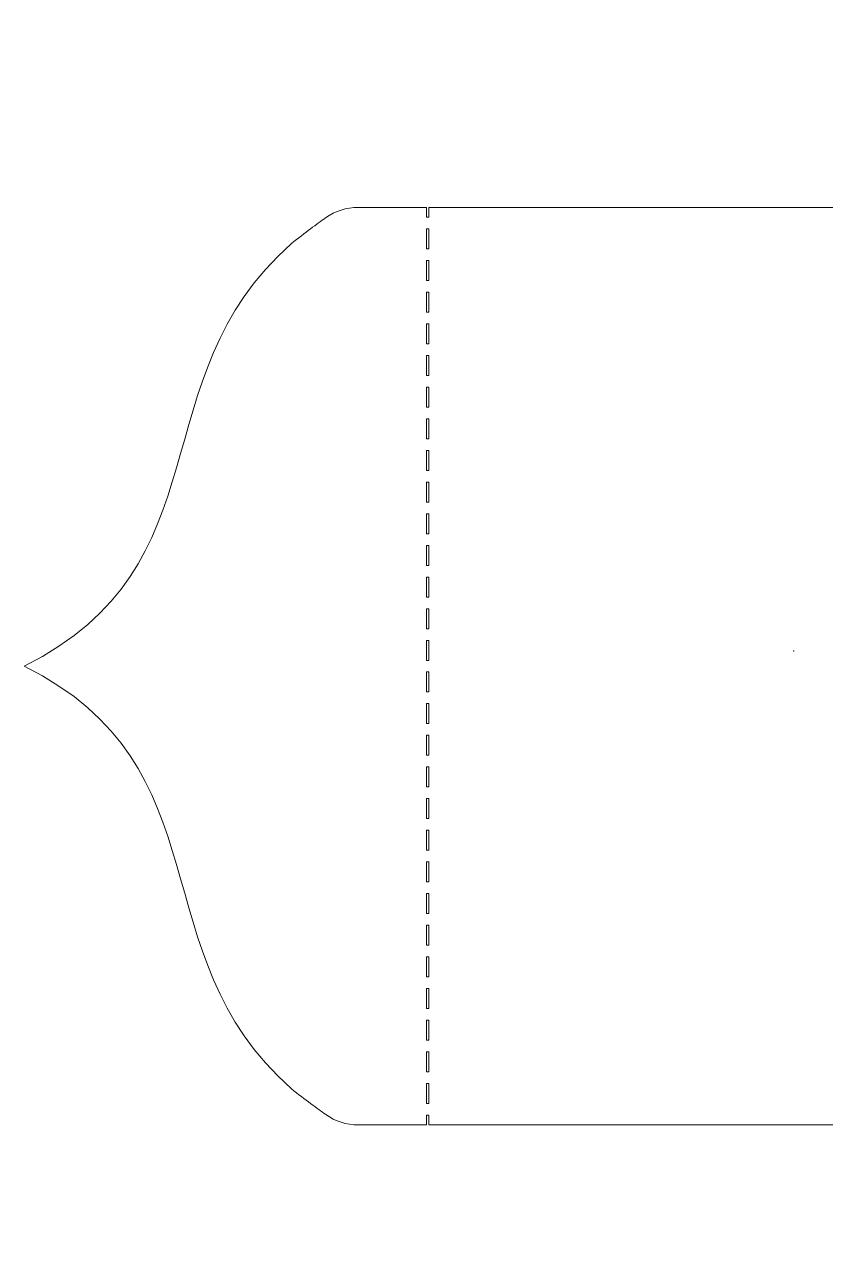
# Model space of a CAD drawing. Extents: x 14 to 986, y -977 to -241.
# Drawn here: x 14 to 500, y -977 to -241 of the extents above; entities that cross this region are included whole.
import ezdxf

# ---------------------------------------------------------------- set-up
doc = ezdxf.new("R2010")
doc.units = 0
doc.header["$MEASUREMENT"] = 0
doc.layers.add('Layer 1', color=7, linetype='Continuous', lineweight=0)

# ---------------------------------------------------------------- blocks, each defined once
blk = doc.blocks.new('Block_0')
at = {"layer": 'Layer 1'}
for points, knots in [([(986.16, -352.47), (986.16, -352.47), (986.16, -296.97), (986.16, -296.97), (986.16, -296.97), (983.64, -296.97), (983.64, -296.97), (978.67, -296.97), (974.44, -300.1), (972.79, -304.49), (972.79, -304.49), (972.79, -305.82), (972.79, -305.82), (972.79, -305.82), (972.38, -305.82), (972.38, -305.82), (972.17, -306.7), (972.04, -307.62), (972.04, -308.57), (972.04, -308.57), (972.04, -306.53), (972.04, -306.53), (972.04, -306.29), (972.01, -306.06), (972, -305.82), (972, -305.82), (971.29, -305.82), (971.29, -305.82), (971.29, -305.82), (971.29, -301.97), (971.29, -301.97), (970.35, -299.09), (968.53, -296.53), (966.01, -294.71), (912.26, -256.07), (858.03, -287.83), (813.73, -241.46), (769.46, -287.82), (715.25, -256.09), (661.52, -294.67), (657.68, -297.43), (655.42, -301.88), (655.42, -306.61), (655.42, -306.61), (655.42, -308.59), (655.42, -308.59), (655.42, -302.18), (650.23, -296.99), (643.83, -296.99), (643.83, -296.99), (641.31, -296.99), (641.31, -296.99), (641.31, -296.99), (641.31, -352.49), (641.31, -352.49), (641.31, -352.49), (259.23, -352.49), (259.23, -352.49), (259.23, -352.49), (259.23, -358.49), (259.23, -358.49), (259.23, -358.49), (257.73, -358.49), (257.73, -358.49), (257.73, -358.49), (257.73, -352.49), (257.73, -352.49), (257.73, -352.49), (216.37, -352.49), (216.37, -352.49), (209.31, -352.49), (202.42, -354.69), (196.64, -358.83), (191.46, -362.53), (184.32, -367.8), (175.85, -374.46), (83.12, -456.33), (136.85, -569.55), (13.84, -630.65), (136.85, -691.77), (83.12, -804.98), (175.85, -886.85), (184.36, -893.54), (191.53, -898.83), (196.71, -902.53), (202.45, -906.63), (209.28, -908.82), (216.28, -908.82), (216.28, -908.82), (257.73, -908.82), (257.73, -908.82), (257.73, -908.82), (257.73, -902.82), (257.73, -902.82), (257.73, -902.82), (259.23, -902.82), (259.23, -902.82), (259.23, -902.82), (259.23, -908.82), (259.23, -908.82), (259.23, -908.82), (641.31, -908.82), (641.31, -908.82), (641.31, -908.82), (641.31, -930.33), (641.31, -930.33), (641.31, -930.33), (654.67, -930.33), (654.67, -930.33), (654.67, -930.33), (654.67, -918.33), (654.67, -918.33), (654.67, -918.33), (656.17, -918.33), (656.17, -918.33), (656.17, -918.33), (656.17, -930.33), (656.17, -930.33), (656.17, -930.33), (655.42, -930.33), (655.42, -930.33), (678.26, -930.33), (696.41, -941.9), (719.57, -953.46), (742.72, -965.03), (770.88, -976.6), (813.73, -976.6), (899.43, -976.6), (926.38, -930.33), (972.04, -930.33), (972.04, -930.33), (986.16, -930.33), (986.16, -930.33), (986.16, -930.33), (986.16, -908.82), (986.16, -908.82), (986.16, -908.82), (972.04, -908.82), (972.04, -908.82), (972.04, -908.82), (972.04, -909.57), (972.04, -909.57), (972.04, -909.57), (966.04, -909.57), (966.04, -909.57), (966.04, -909.57), (966.04, -908.07), (966.04, -908.07), (966.04, -908.07), (972.04, -908.07), (972.04, -908.07), (972.04, -908.07), (972.04, -353.24), (972.04, -353.24), (972.04, -353.24), (966.04, -353.24), (966.04, -353.24), (966.04, -353.24), (966.04, -351.74), (966.04, -351.74), (966.04, -351.74), (971.29, -351.74), (971.29, -351.74), (971.29, -351.74), (971.29, -346.49), (971.29, -346.49), (971.29, -346.49), (972.79, -346.49), (972.79, -346.49), (972.79, -346.49), (972.79, -352.47), (972.79, -352.47), (972.79, -352.47), (986.16, -352.47), (986.16, -352.47)], [0, 0, 0, 0, 1, 1, 1, 2, 2, 2, 3, 3, 3, 4, 4, 4, 5, 5, 5, 6, 6, 6, 7, 7, 7, 8, 8, 8, 9, 9, 9, 10, 10, 10, 11, 11, 11, 12, 12, 12, 13, 13, 13, 14, 14, 14, 15, 15, 15, 16, 16, 16, 17, 17, 17, 18, 18, 18, 19, 19, 19, 20, 20, 20, 21, 21, 21, 22, 22, 22, 23, 23, 23, 24, 24, 24, 25, 25, 25, 26, 26, 26, 27, 27, 27, 28, 28, 28, 29, 29, 29, 30, 30, 30, 31, 31, 31, 32, 32, 32, 33, 33, 33, 34, 34, 34, 35, 35, 35, 36, 36, 36, 37, 37, 37, 38, 38, 38, 39, 39, 39, 40, 40, 40, 41, 41, 41, 42, 42, 42, 43, 43, 43, 44, 44, 44, 45, 45, 45, 46, 46, 46, 47, 47, 47, 48, 48, 48, 49, 49, 49, 50, 50, 50, 51, 51, 51, 52, 52, 52, 53, 53, 53, 54, 54, 54, 55, 55, 55, 56, 56, 56, 57, 57, 57, 58, 58, 58, 58]), ([(259.23, -377.67), (259.23, -377.67), (257.73, -377.67), (257.73, -377.67), (257.73, -377.67), (257.73, -365.56), (257.73, -365.56), (257.73, -365.56), (259.23, -365.56), (259.23, -365.56), (259.23, -365.56), (259.23, -377.67), (259.23, -377.67)], [0, 0, 0, 0, 1, 1, 1, 2, 2, 2, 3, 3, 3, 4, 4, 4, 4]), ([(259.23, -396.86), (259.23, -396.86), (257.73, -396.86), (257.73, -396.86), (257.73, -396.86), (257.73, -384.74), (257.73, -384.74), (257.73, -384.74), (259.23, -384.74), (259.23, -384.74), (259.23, -384.74), (259.23, -396.86), (259.23, -396.86)], [0, 0, 0, 0, 1, 1, 1, 2, 2, 2, 3, 3, 3, 4, 4, 4, 4]), ([(259.23, -416.05), (259.23, -416.05), (257.73, -416.05), (257.73, -416.05), (257.73, -416.05), (257.73, -403.93), (257.73, -403.93), (257.73, -403.93), (259.23, -403.93), (259.23, -403.93), (259.23, -403.93), (259.23, -416.05), (259.23, -416.05)], [0, 0, 0, 0, 1, 1, 1, 2, 2, 2, 3, 3, 3, 4, 4, 4, 4]), ([(259.23, -435.24), (259.23, -435.24), (257.73, -435.24), (257.73, -435.24), (257.73, -435.24), (257.73, -423.12), (257.73, -423.12), (257.73, -423.12), (259.23, -423.12), (259.23, -423.12), (259.23, -423.12), (259.23, -435.24), (259.23, -435.24)], [0, 0, 0, 0, 1, 1, 1, 2, 2, 2, 3, 3, 3, 4, 4, 4, 4]), ([(259.23, -454.43), (259.23, -454.43), (257.73, -454.43), (257.73, -454.43), (257.73, -454.43), (257.73, -442.31), (257.73, -442.31), (257.73, -442.31), (259.23, -442.31), (259.23, -442.31), (259.23, -442.31), (259.23, -454.43), (259.23, -454.43)], [0, 0, 0, 0, 1, 1, 1, 2, 2, 2, 3, 3, 3, 4, 4, 4, 4]), ([(259.23, -473.61), (259.23, -473.61), (257.73, -473.61), (257.73, -473.61), (257.73, -473.61), (257.73, -461.5), (257.73, -461.5), (257.73, -461.5), (259.23, -461.5), (259.23, -461.5), (259.23, -461.5), (259.23, -473.61), (259.23, -473.61)], [0, 0, 0, 0, 1, 1, 1, 2, 2, 2, 3, 3, 3, 4, 4, 4, 4]), ([(259.23, -492.8), (259.23, -492.8), (257.73, -492.8), (257.73, -492.8), (257.73, -492.8), (257.73, -480.68), (257.73, -480.68), (257.73, -480.68), (259.23, -480.68), (259.23, -480.68), (259.23, -480.68), (259.23, -492.8), (259.23, -492.8)], [0, 0, 0, 0, 1, 1, 1, 2, 2, 2, 3, 3, 3, 4, 4, 4, 4]), ([(259.23, -511.99), (259.23, -511.99), (257.73, -511.99), (257.73, -511.99), (257.73, -511.99), (257.73, -499.87), (257.73, -499.87), (257.73, -499.87), (259.23, -499.87), (259.23, -499.87), (259.23, -499.87), (259.23, -511.99), (259.23, -511.99)], [0, 0, 0, 0, 1, 1, 1, 2, 2, 2, 3, 3, 3, 4, 4, 4, 4]), ([(259.23, -531.18), (259.23, -531.18), (257.73, -531.18), (257.73, -531.18), (257.73, -531.18), (257.73, -519.06), (257.73, -519.06), (257.73, -519.06), (259.23, -519.06), (259.23, -519.06), (259.23, -519.06), (259.23, -531.18), (259.23, -531.18)], [0, 0, 0, 0, 1, 1, 1, 2, 2, 2, 3, 3, 3, 4, 4, 4, 4]), ([(259.23, -550.37), (259.23, -550.37), (257.73, -550.37), (257.73, -550.37), (257.73, -550.37), (257.73, -538.25), (257.73, -538.25), (257.73, -538.25), (259.23, -538.25), (259.23, -538.25), (259.23, -538.25), (259.23, -550.37), (259.23, -550.37)], [0, 0, 0, 0, 1, 1, 1, 2, 2, 2, 3, 3, 3, 4, 4, 4, 4]), ([(259.23, -569.55), (259.23, -569.55), (257.73, -569.55), (257.73, -569.55), (257.73, -569.55), (257.73, -557.43), (257.73, -557.43), (257.73, -557.43), (259.23, -557.43), (259.23, -557.43), (259.23, -557.43), (259.23, -569.55), (259.23, -569.55)], [0, 0, 0, 0, 1, 1, 1, 2, 2, 2, 3, 3, 3, 4, 4, 4, 4]), ([(259.23, -588.74), (259.23, -588.74), (257.73, -588.74), (257.73, -588.74), (257.73, -588.74), (257.73, -576.62), (257.73, -576.62), (257.73, -576.62), (259.23, -576.62), (259.23, -576.62), (259.23, -576.62), (259.23, -588.74), (259.23, -588.74)], [0, 0, 0, 0, 1, 1, 1, 2, 2, 2, 3, 3, 3, 4, 4, 4, 4]), ([(259.23, -607.93), (259.23, -607.93), (257.73, -607.93), (257.73, -607.93), (257.73, -607.93), (257.73, -595.81), (257.73, -595.81), (257.73, -595.81), (259.23, -595.81), (259.23, -595.81), (259.23, -595.81), (259.23, -607.93), (259.23, -607.93)], [0, 0, 0, 0, 1, 1, 1, 2, 2, 2, 3, 3, 3, 4, 4, 4, 4]), ([(259.23, -627.12), (259.23, -627.12), (257.73, -627.12), (257.73, -627.12), (257.73, -627.12), (257.73, -615), (257.73, -615), (257.73, -615), (259.23, -615), (259.23, -615), (259.23, -615), (259.23, -627.12), (259.23, -627.12)], [0, 0, 0, 0, 1, 1, 1, 2, 2, 2, 3, 3, 3, 4, 4, 4, 4]), ([(259.23, -646.3), (259.23, -646.3), (257.73, -646.3), (257.73, -646.3), (257.73, -646.3), (257.73, -634.19), (257.73, -634.19), (257.73, -634.19), (259.23, -634.19), (259.23, -634.19), (259.23, -634.19), (259.23, -646.3), (259.23, -646.3)], [0, 0, 0, 0, 1, 1, 1, 2, 2, 2, 3, 3, 3, 4, 4, 4, 4]), ([(259.23, -665.49), (259.23, -665.49), (257.73, -665.49), (257.73, -665.49), (257.73, -665.49), (257.73, -653.37), (257.73, -653.37), (257.73, -653.37), (259.23, -653.37), (259.23, -653.37), (259.23, -653.37), (259.23, -665.49), (259.23, -665.49)], [0, 0, 0, 0, 1, 1, 1, 2, 2, 2, 3, 3, 3, 4, 4, 4, 4]), ([(259.23, -684.68), (259.23, -684.68), (257.73, -684.68), (257.73, -684.68), (257.73, -684.68), (257.73, -672.56), (257.73, -672.56), (257.73, -672.56), (259.23, -672.56), (259.23, -672.56), (259.23, -672.56), (259.23, -684.68), (259.23, -684.68)], [0, 0, 0, 0, 1, 1, 1, 2, 2, 2, 3, 3, 3, 4, 4, 4, 4]), ([(259.23, -703.87), (259.23, -703.87), (257.73, -703.87), (257.73, -703.87), (257.73, -703.87), (257.73, -691.75), (257.73, -691.75), (257.73, -691.75), (259.23, -691.75), (259.23, -691.75), (259.23, -691.75), (259.23, -703.87), (259.23, -703.87)], [0, 0, 0, 0, 1, 1, 1, 2, 2, 2, 3, 3, 3, 4, 4, 4, 4]), ([(259.23, -723.06), (259.23, -723.06), (257.73, -723.06), (257.73, -723.06), (257.73, -723.06), (257.73, -710.94), (257.73, -710.94), (257.73, -710.94), (259.23, -710.94), (259.23, -710.94), (259.23, -710.94), (259.23, -723.06), (259.23, -723.06)], [0, 0, 0, 0, 1, 1, 1, 2, 2, 2, 3, 3, 3, 4, 4, 4, 4]), ([(259.23, -742.24), (259.23, -742.24), (257.73, -742.24), (257.73, -742.24), (257.73, -742.24), (257.73, -730.13), (257.73, -730.13), (257.73, -730.13), (259.23, -730.13), (259.23, -730.13), (259.23, -730.13), (259.23, -742.24), (259.23, -742.24)], [0, 0, 0, 0, 1, 1, 1, 2, 2, 2, 3, 3, 3, 4, 4, 4, 4]), ([(259.23, -761.43), (259.23, -761.43), (257.73, -761.43), (257.73, -761.43), (257.73, -761.43), (257.73, -749.31), (257.73, -749.31), (257.73, -749.31), (259.23, -749.31), (259.23, -749.31), (259.23, -749.31), (259.23, -761.43), (259.23, -761.43)], [0, 0, 0, 0, 1, 1, 1, 2, 2, 2, 3, 3, 3, 4, 4, 4, 4]), ([(259.23, -780.62), (259.23, -780.62), (257.73, -780.62), (257.73, -780.62), (257.73, -780.62), (257.73, -768.5), (257.73, -768.5), (257.73, -768.5), (259.23, -768.5), (259.23, -768.5), (259.23, -768.5), (259.23, -780.62), (259.23, -780.62)], [0, 0, 0, 0, 1, 1, 1, 2, 2, 2, 3, 3, 3, 4, 4, 4, 4]), ([(259.23, -799.81), (259.23, -799.81), (257.73, -799.81), (257.73, -799.81), (257.73, -799.81), (257.73, -787.69), (257.73, -787.69), (257.73, -787.69), (259.23, -787.69), (259.23, -787.69), (259.23, -787.69), (259.23, -799.81), (259.23, -799.81)], [0, 0, 0, 0, 1, 1, 1, 2, 2, 2, 3, 3, 3, 4, 4, 4, 4]), ([(259.23, -819), (259.23, -819), (257.73, -819), (257.73, -819), (257.73, -819), (257.73, -806.88), (257.73, -806.88), (257.73, -806.88), (259.23, -806.88), (259.23, -806.88), (259.23, -806.88), (259.23, -819), (259.23, -819)], [0, 0, 0, 0, 1, 1, 1, 2, 2, 2, 3, 3, 3, 4, 4, 4, 4]), ([(259.23, -838.18), (259.23, -838.18), (257.73, -838.18), (257.73, -838.18), (257.73, -838.18), (257.73, -826.06), (257.73, -826.06), (257.73, -826.06), (259.23, -826.06), (259.23, -826.06), (259.23, -826.06), (259.23, -838.18), (259.23, -838.18)], [0, 0, 0, 0, 1, 1, 1, 2, 2, 2, 3, 3, 3, 4, 4, 4, 4]), ([(259.23, -857.37), (259.23, -857.37), (257.73, -857.37), (257.73, -857.37), (257.73, -857.37), (257.73, -845.25), (257.73, -845.25), (257.73, -845.25), (259.23, -845.25), (259.23, -845.25), (259.23, -845.25), (259.23, -857.37), (259.23, -857.37)], [0, 0, 0, 0, 1, 1, 1, 2, 2, 2, 3, 3, 3, 4, 4, 4, 4]), ([(259.23, -876.56), (259.23, -876.56), (257.73, -876.56), (257.73, -876.56), (257.73, -876.56), (257.73, -864.44), (257.73, -864.44), (257.73, -864.44), (259.23, -864.44), (259.23, -864.44), (259.23, -864.44), (259.23, -876.56), (259.23, -876.56)], [0, 0, 0, 0, 1, 1, 1, 2, 2, 2, 3, 3, 3, 4, 4, 4, 4]), ([(259.23, -895.75), (259.23, -895.75), (257.73, -895.75), (257.73, -895.75), (257.73, -895.75), (257.73, -883.63), (257.73, -883.63), (257.73, -883.63), (259.23, -883.63), (259.23, -883.63), (259.23, -883.63), (259.23, -895.75), (259.23, -895.75)], [0, 0, 0, 0, 1, 1, 1, 2, 2, 2, 3, 3, 3, 4, 4, 4, 4])]:
    blk.add_open_spline(points, degree=3, knots=knots, dxfattribs=at)

msp = doc.modelspace()

# ---------------------------------------------------------------- hatches: boundary and pattern name
at = {"layer": 'Layer 1', "true_color": 0x010101, "transparency": 33554687}
h = msp.add_hatch(color=18, dxfattribs=at)
h.dxf.hatch_style = 2
edge = h.paths.add_edge_path()
edge.add_spline(control_points=[(480.57, -621.46), (480.55, -621.43), (480.52, -621.4), (480.51, -621.39), (480.51, -621.39), (480.52, -621.4), (480.52, -621.41), (480.53, -621.43), (480.56, -621.44), (480.57, -621.46)], knot_values=[0, 0, 0, 0, 1, 1, 1, 2, 2, 2, 3, 3, 3, 3], degree=3, periodic=0)
h = msp.add_hatch(color=18, dxfattribs=at)
h.dxf.hatch_style = 2
edge = h.paths.add_edge_path()
edge.add_spline(control_points=[(480.55, -621.21), (480.54, -621.35), (480.53, -621.49), (480.53, -621.63), (480.54, -621.56), (480.54, -621.49), (480.54, -621.42), (480.54, -621.35), (480.54, -621.28), (480.55, -621.21)], knot_values=[0, 0, 0, 0, 1, 1, 1, 2, 2, 2, 3, 3, 3, 3], degree=3, periodic=0)
h = msp.add_hatch(color=18, dxfattribs=at)
h.dxf.hatch_style = 2
edge = h.paths.add_edge_path()
edge.add_spline(control_points=[(480.53, -621.43), (480.53, -621.43), (480.53, -621.56), (480.53, -621.56), (480.54, -621.47), (480.55, -621.38), (480.55, -621.29), (480.54, -621.33), (480.53, -621.38), (480.53, -621.43)], knot_values=[0, 0, 0, 0, 1, 1, 1, 2, 2, 2, 3, 3, 3, 3], degree=3, periodic=0)

# ---------------------------------------------------------------- linework, layer by layer
at = {"layer": 'Layer 1'}
for points in [[(480.57, -621.46), (480.55, -621.43), (480.52, -621.4), (480.51, -621.39), (480.51, -621.39), (480.52, -621.4), (480.52, -621.41), (480.53, -621.43), (480.56, -621.44), (480.57, -621.46)], [(480.55, -621.21), (480.54, -621.35), (480.53, -621.49), (480.53, -621.63), (480.54, -621.56), (480.54, -621.49), (480.54, -621.42), (480.54, -621.35), (480.54, -621.28), (480.55, -621.21)], [(480.53, -621.43), (480.53, -621.43), (480.53, -621.56), (480.53, -621.56), (480.54, -621.47), (480.55, -621.38), (480.55, -621.29), (480.54, -621.33), (480.53, -621.38), (480.53, -621.43)]]:
    msp.add_open_spline(points, degree=3, knots=[0, 0, 0, 0, 1, 1, 1, 2, 2, 2, 3, 3, 3, 3], dxfattribs=at)

# ---------------------------------------------------------------- block references
msp.add_blockref('Block_0', (0, 0), dxfattribs=at)

doc.saveas('drawing.dxf')
